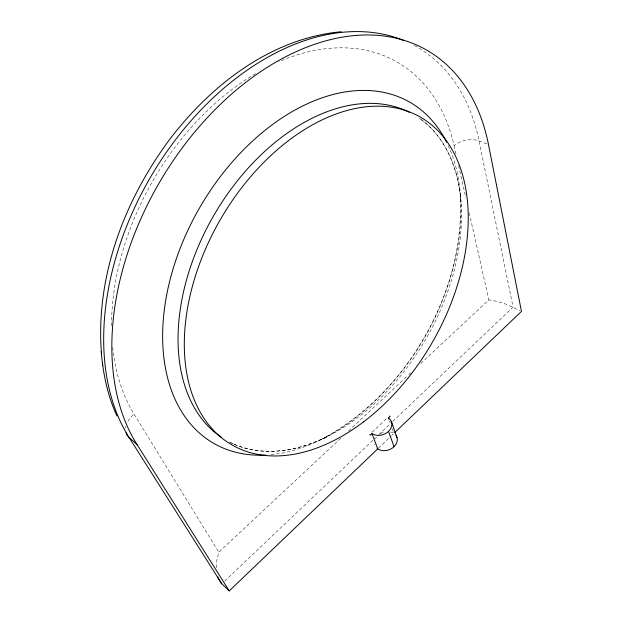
<?xml version="1.0" encoding="UTF-8"?>
<svg xmlns="http://www.w3.org/2000/svg" width="622" height="622" viewBox="0 0 622 622"><rect width="100%" height="100%" fill="white"/><g stroke="black" fill="none" stroke-linecap="round" stroke-linejoin="round"><path stroke-width="0.47" stroke-dasharray="3.11 2.33" d="M340.7 438.285L218.773 552.196L216.876 560.103L216.433 568.337M378.456 448.174L391.09 436.084M391.79 435.416L393.197 434.07M224.62 581.158L374.841 438.44M378.736 434.739L389.986 424.048M392.801 421.374L513.072 307.12L479.072 140.93A248.061 166.299 -60.2 0 0 413.187 44.908M371.995 432.259L386.798 418.264M348.491 430.999L408.04 375.377M408.747 374.708L410.87 372.726M420.799 363.45L488.845 299.874L496.27 301.203L504.745 303.676L519.782 310.533M486.777 143.907L479.072 140.93A18.17 10.846 -13.5 0 0 454.091 145.657A225.133 152.872 -60.2 0 0 278.742 61.78M234.253 444.279C264.373 457.395 299.268 450.748 327.677 436.387L321.496 439.404C408.623 392.466 465.855 291.92 460.28 192.929L460.918 201.404C458.546 169.744 445.958 136.529 418.925 117.962M230.746 442.639L233.359 443.906M112.699 347.395A225.133 152.872 -60.2 0 0 134.033 414.065L218.773 552.196M389.481 420.954L390.165 422.89M392.21 428.651L393.228 431.505M454.091 145.657L456.012 154.17M458.569 165.53L465.824 197.695M469.229 212.833L488.845 299.874M111.571 325.757A225.133 152.872 -60.2 0 1 255.797 73.482M125.628 428.13A21.397 14.609 -31.8 0 1 125.901 426.443M127.899 421.327A21.397 14.609 -31.8 0 1 134.033 414.065M374.786 444.917A11.725 9.19 -20.1 0 1 374.568 444.077M375.385 438.767A11.725 9.19 -20.1 0 1 376.364 437.165M380.392 433.62A11.725 9.19 -20.1 0 1 385.461 431.816M390.663 431.987A11.725 9.19 -20.1 0 1 393.197 432.966M419.951 118.654A187.883 122.736 -60.1 0 1 424.064 342.147A187.883 122.736 -60.1 0 1 228.227 441.387M448.229 145.571A196.746 129.695 -60.1 0 1 423.877 338.127A196.746 129.695 -60.1 0 1 269.458 454.814"/><path stroke-width="0.93" d="M218.299 578.196L221.074 583.055L229.238 590.9L377.748 448.843L371.987 433.604A11.911 9.206 -20.1 0 0 388.486 431.411A11.911 9.206 -20.1 0 0 388.439 418.038L390.072 416.491L389.403 416.048M394.605 432.725L521.461 311.389L488.488 144.568A250.215 165.926 -60.1 0 0 234.665 91.411A250.215 165.926 -60.1 0 0 136.972 444.45L229.238 590.9M371.987 433.604L370.331 435.175L369.717 434.755M341.221 31.73C271.153 38.261 211.262 84.833 169.814 139.25C124.229 200.362 95.259 277.047 101.495 354.011M136.972 444.45L129.034 437.429A21.397 14.609 -31.8 0 1 126.056 432.811M221.805 583.825L129.034 437.429A248.061 166.299 -60.2 0 1 165.794 153.152A248.061 166.299 -60.2 0 1 403.6 40.446M116.967 416.04C107.715 395.802 103.019 373.775 101.246 351.663M388.525 431.38L394.045 446.705M388.439 418.038L388.789 419.01M391.324 421.428L397.069 437.67M218.003 577.395L217.871 576.991M102.467 362.984L102.723 365.441M395.841 435.206A11.725 9.19 -20.1 0 1 392.428 448.034A11.725 9.19 -20.1 0 1 377.111 448.345M221.409 437.274A187.883 122.736 -60.1 0 1 213.797 215.445A187.883 122.736 -60.1 0 1 409.362 112.271M265.765 455.063A196.746 129.695 -60.1 0 1 199.856 207.367A196.746 129.695 -60.1 0 1 446.658 142.298M363.419 421.973A189.041 122.48 -60.1 0 0 426.272 120.847A189.041 122.48 -60.1 0 0 189.034 300.333A189.041 122.48 -60.1 0 0 363.419 421.973"/></g></svg>
